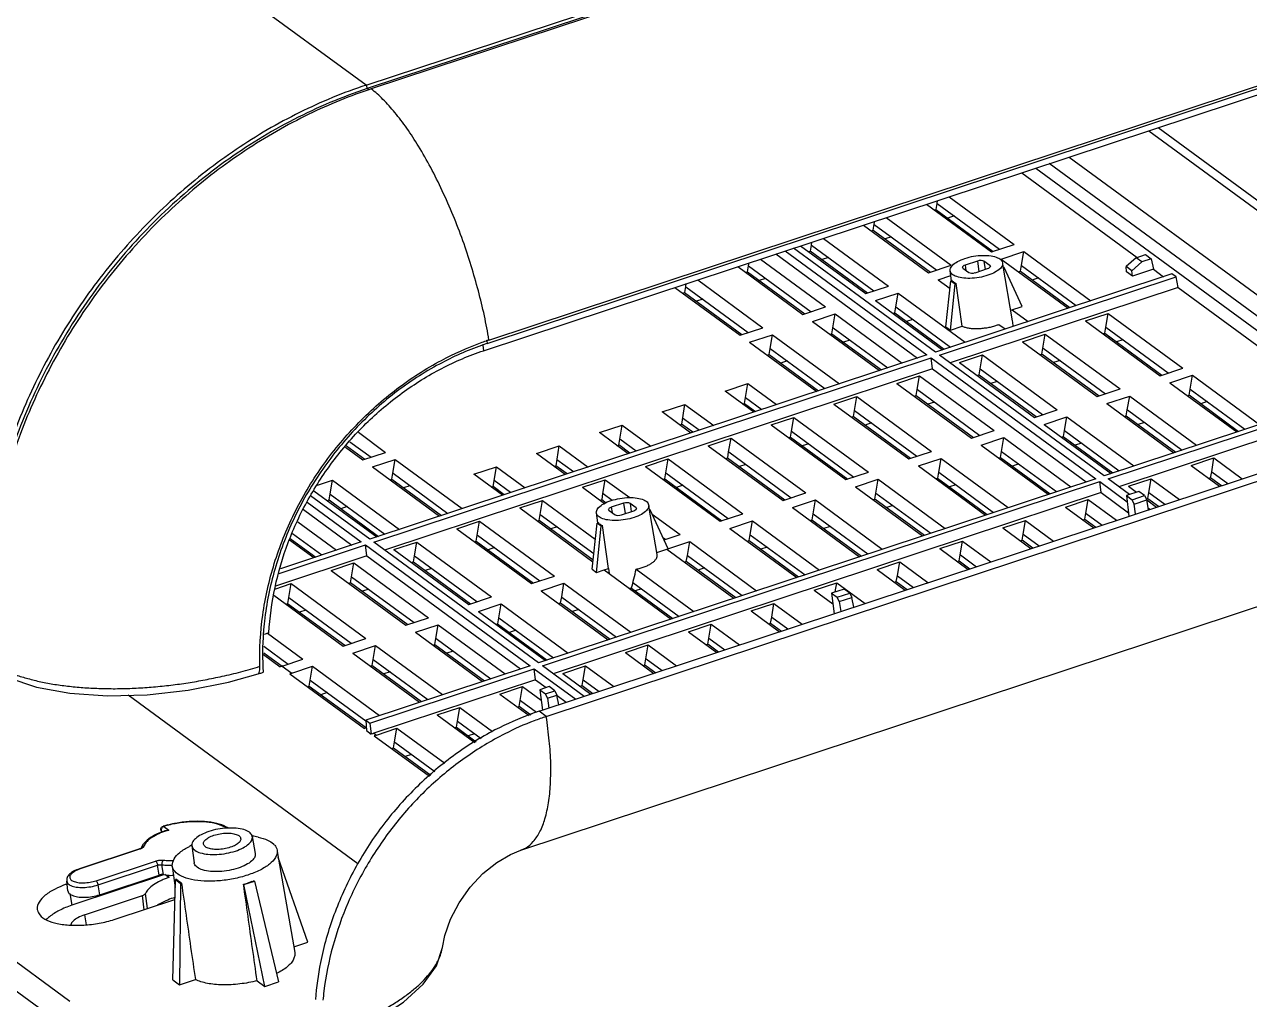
# Model space of a CAD drawing. Header units: millimetres. Extents: x 4911 to 5491, y 411 to 814.
# Drawn here: x 5068.5 to 5141.4, y 443 to 501 of the extents above; entities that cross this region are included whole.
import ezdxf

# ---------------------------------------------------------------- set-up
doc = ezdxf.new("R2010")
doc.units = ezdxf.units.MM

# ---------------------------------------------------------------- blocks, each defined once
blk = doc.blocks.new('*u43')
at = {"color": 7, "linetype": 'Continuous'}
for p, q in [((4.91, 102.27), (-70.24, 157.38)), ((4.91, 102.27), (90.34, 130.52)), ((91.06, 130.43), (5, 101.97)), ((90.77, 130.2), (5.35, 101.95)), ((15.2, 80.32), (100.66, 108.58)), ((15.35, 80.61), (100.77, 108.86)), ((14.9, 79.7), (95.6, 106.39)), ((4.91, 102.27), (5, 101.97)), ((5.14, 101.86), (5, 101.97)), ((71.42, 98.39), (95.33, 80.86)), ((72.21, 98.66), (94.35, 82.42)), ((64.65, 96.16), (94.78, 74.06)), ((60.63, 94.83), (70.43, 87.63)), ((61.82, 95.22), (92.07, 73.03)), ((93.22, 73.41), (62.97, 95.6)), ((54.45, 92.78), (59.98, 88.73)), ((52.52, 92.15), (58.05, 88.09)), ((53.19, 91.65), (53.35, 91.7)), ((53.34, 91.71), (58.21, 88.14)), ((53.35, 91.7), (53.44, 92.21)), ((53.44, 92.21), (53.48, 92.46)), ((53.44, 92.21), (58.75, 88.32)), ((48.1, 90.45), (48.14, 90.7)), ((49.11, 91.02), (54.64, 86.96)), ((54.89, 91.15), (54.35, 90.97)), ((47.18, 90.38), (52.71, 86.32)), ((47.85, 89.89), (48.01, 89.94)), ((48, 89.94), (52.87, 86.38)), ((48.01, 89.94), (48.1, 90.45)), ((48.1, 90.44), (53.4, 86.55)), ((41.84, 88.61), (47.37, 84.56)), ((42.67, 88.17), (42.75, 88.68)), ((42.75, 88.68), (42.8, 88.93)), ((42.76, 88.67), (48.06, 84.79)), ((43.77, 89.25), (49.3, 85.2)), ((49.55, 89.38), (49.01, 89.2)), ((58.05, 88.09), (59.98, 88.73)), ((38.43, 87.48), (43.96, 83.43)), ((39.73, 87.92), (51.77, 79.08)), ((40.53, 88.18), (52.57, 79.35)), ((53.29, 79.58), (41.24, 88.42)), ((42.51, 88.12), (42.67, 88.17)), ((42.66, 88.18), (47.52, 84.61)), ((44.2, 87.62), (43.67, 87.44)), ((58.87, 87.49), (60.8, 88.13)), ((58.87, 87.49), (64.56, 83.31)), ((60.6, 86.96), (60.8, 88.13)), ((60.8, 88.13), (66.5, 83.95)), ((70.34, 87.6), (69.49, 86.86)), ((70.34, 87.6), (71.15, 87.87)), ((70.82, 87.25), (70.34, 87.6)), ((71.63, 87.52), (70.82, 87.25)), ((71.15, 87.87), (71.63, 87.52)), ((71.63, 87.52), (71.82, 86.62)), ((36.5, 86.85), (42.03, 82.79)), ((37.32, 86.41), (42.18, 82.84)), ((37.33, 86.4), (37.41, 86.91)), ((37.41, 86.91), (37.45, 87.16)), ((37.42, 86.91), (42.72, 83.02)), ((52.71, 86.32), (54.64, 86.96)), ((54.66, 85.64), (54.55, 86.49)), ((55.63, 86.72), (55.59, 86.78)), ((55.63, 86.72), (56.14, 86.34)), ((56.86, 87.32), (55.81, 86.97)), ((55.81, 86.97), (55.89, 86.52)), ((56.68, 86.33), (57.73, 86.68)), ((56.86, 87.32), (56.99, 86.44)), ((57.41, 87.31), (57.51, 86.61)), ((57.92, 86.93), (57.41, 87.31)), ((57.92, 86.93), (57.93, 86.82)), ((57.92, 86.93), (57.96, 86.87)), ((59.85, 82.24), (59.02, 87.05)), ((59.13, 86.76), (59.06, 86.81)), ((59.07, 86.74), (59.13, 86.76)), ((60.65, 83.46), (59.13, 86.76)), ((60.36, 86.4), (60.52, 86.45)), ((60.51, 86.45), (64.72, 83.36)), ((60.52, 86.45), (60.6, 86.96)), ((60.61, 86.95), (65.26, 83.54)), ((69.52, 86.41), (69.49, 86.86)), ((69.98, 86.49), (69.49, 86.86)), ((70.04, 86.03), (69.52, 86.41)), ((69.98, 86.49), (70.82, 87.25)), ((70.04, 86.03), (69.98, 86.49)), ((71.82, 86.62), (70.04, 86.03)), ((71.82, 86.62), (72.67, 85.99)), ((32.07, 85.15), (32.11, 85.4)), ((33.09, 85.72), (38.62, 81.66)), ((37.17, 86.35), (37.33, 86.4)), ((38.86, 85.85), (38.32, 85.67)), ((73.39, 86.23), (53.29, 79.58)), ((53.53, 85.72), (54.6, 86.08)), ((53.53, 85.72), (54.54, 84.98)), ((53.63, 79.33), (73.74, 85.98)), ((54.19, 81.73), (54.61, 85.63)), ((54.57, 81.45), (54.96, 85.38)), ((54.71, 85.67), (54.61, 85.63)), ((54.61, 85.63), (54.96, 85.38)), ((54.96, 85.38), (55.06, 85.41)), ((55.57, 81.78), (55.06, 85.41)), ((62.05, 85.89), (61.52, 85.71)), ((73.74, 85.98), (73.39, 86.23)), ((73.93, 85.07), (73.74, 85.98)), ((31.16, 85.08), (36.69, 81.02)), ((31.83, 84.59), (31.99, 84.64)), ((31.98, 84.64), (36.84, 81.08)), ((31.99, 84.64), (32.07, 85.15)), ((32.08, 85.14), (37.38, 81.25)), ((47.37, 84.56), (49.3, 85.2)), ((48.19, 83.96), (50.12, 84.6)), ((49.92, 83.42), (50.12, 84.6)), ((50.12, 84.6), (55.81, 80.42)), ((73.93, 85.07), (54.55, 78.66)), ((73.93, 85.07), (82.6, 78.71)), ((33.52, 84.08), (32.98, 83.91)), ((42.03, 82.79), (43.96, 83.43)), ((48.19, 83.96), (53.88, 79.78)), ((49.84, 82.91), (49.92, 83.42)), ((49.93, 83.42), (54.58, 80.01)), ((59.69, 83.14), (60.65, 83.46)), ((42.85, 82.19), (44.78, 82.83)), ((44.58, 81.66), (44.78, 82.83)), ((44.78, 82.83), (50.47, 78.65)), ((49.68, 82.86), (49.84, 82.91)), ((49.83, 82.92), (54.04, 79.83)), ((51.37, 82.36), (50.83, 82.18)), ((59.8, 83.18), (61.16, 82.19)), ((66.04, 82.23), (67.97, 82.87)), ((67.77, 81.7), (67.97, 82.87)), ((67.97, 82.87), (74.32, 78.22)), ((36.69, 81.02), (38.62, 81.66)), ((42.85, 82.19), (48.54, 78.01)), ((44.49, 81.15), (44.58, 81.66)), ((44.59, 81.65), (49.24, 78.24)), ((54.19, 81.73), (54.57, 81.45)), ((54.57, 81.45), (55.57, 81.78)), ((58.69, 81.94), (59.22, 81.55)), ((66.04, 82.23), (72.39, 77.58)), ((67.69, 81.19), (67.77, 81.7)), ((67.78, 81.69), (73.08, 77.81)), ((15.17, 80.54), (15.2, 80.32)), ((37.5, 80.42), (39.44, 81.06)), ((37.5, 80.42), (43.2, 76.25)), ((39.24, 79.89), (39.44, 81.06)), ((39.44, 81.06), (45.13, 76.89)), ((44.34, 81.1), (44.49, 81.15)), ((44.49, 81.15), (48.7, 78.07)), ((46.03, 80.59), (45.49, 80.42)), ((60.7, 80.47), (62.63, 81.11)), ((60.7, 80.47), (67.04, 75.81)), ((62.43, 79.93), (62.63, 81.11)), ((62.63, 81.11), (68.98, 76.45)), ((67.53, 81.14), (67.69, 81.19)), ((67.68, 81.2), (72.54, 77.63)), ((69.22, 80.64), (68.68, 80.46)), ((52.57, 79.35), (5.22, 63.69)), ((14.83, 80.16), (14.9, 79.7)), ((39, 79.33), (39.15, 79.38)), ((39.15, 79.38), (39.24, 79.89)), ((39.15, 79.39), (43.36, 76.3)), ((39.25, 79.89), (43.89, 76.48)), ((67.62, 69.07), (53.63, 79.33)), ((55.35, 78.7), (57.29, 79.34)), ((57.09, 78.17), (57.29, 79.34)), ((57.29, 79.34), (63.64, 74.68)), ((62.19, 79.37), (62.34, 79.42)), ((62.34, 79.42), (62.43, 79.93)), ((62.34, 79.43), (67.2, 75.86)), ((62.44, 79.93), (67.74, 76.04)), ((5.56, 63.43), (52.92, 79.09)), ((53.03, 78.16), (6.47, 62.76)), ((40.69, 78.83), (40.15, 78.65)), ((53.03, 78.16), (52.92, 79.09)), ((52.92, 79.09), (66.91, 68.83)), ((53.03, 78.16), (66.11, 68.57)), ((55.35, 78.7), (61.7, 74.04)), ((57, 77.66), (57.09, 78.17)), ((57.1, 78.16), (62.4, 74.27)), ((63.88, 78.87), (63.34, 78.69)), ((72.39, 77.58), (74.32, 78.22)), ((-95.68, 77.27), (-20.09, 21.84)), ((50.01, 76.93), (51.95, 77.57)), ((51.75, 76.4), (51.95, 77.57)), ((51.95, 77.57), (58.29, 72.92)), ((56.85, 77.61), (57, 77.66)), ((57, 77.66), (61.86, 74.1)), ((58.54, 77.1), (58, 76.93)), ((73.2, 76.98), (75.14, 77.62)), ((74.94, 76.44), (75.14, 77.62)), ((75.14, 77.62), (80.83, 73.44)), ((19.62, 49.07), (101.25, 76.06)), ((20.22, 48.62), (105.65, 76.87)), ((35.42, 76.27), (37.35, 76.91)), ((37.86, 74.48), (35.42, 76.27)), ((37.07, 75.23), (37.35, 76.91)), ((37.35, 76.91), (39.79, 75.12)), ((50.01, 76.93), (56.36, 72.28)), ((51.66, 75.89), (51.75, 76.4)), ((51.76, 76.4), (57.06, 72.51)), ((67.04, 75.81), (68.98, 76.45)), ((73.2, 76.98), (78.9, 72.8)), ((74.85, 75.93), (74.94, 76.44)), ((74.95, 76.44), (79.59, 73.03)), ((30.08, 74.5), (32.01, 75.14)), ((31.73, 73.46), (32.01, 75.14)), ((32.01, 75.14), (34.45, 73.35)), ((36.91, 75.17), (37.07, 75.23)), ((37.07, 75.23), (38.01, 74.53)), ((37.16, 75.73), (38.55, 74.71)), ((44.67, 75.17), (46.6, 75.81)), ((44.67, 75.17), (51.02, 70.51)), ((46.41, 74.63), (46.6, 75.81)), ((46.6, 75.81), (52.95, 71.15)), ((51.51, 75.84), (51.66, 75.89)), ((51.65, 75.9), (56.52, 72.33)), ((53.2, 75.34), (52.66, 75.16)), ((87.73, 75.72), (67.62, 69.07)), ((67.86, 75.21), (69.8, 75.85)), ((67.86, 75.21), (73.56, 71.03)), ((67.97, 68.82), (88.07, 75.46)), ((69.6, 74.68), (69.8, 75.85)), ((69.8, 75.85), (75.49, 71.67)), ((74.7, 75.88), (74.85, 75.93)), ((74.85, 75.94), (79.06, 72.85)), ((76.39, 75.38), (75.85, 75.2)), ((32.52, 72.71), (30.08, 74.5)), ((33.21, 72.94), (31.81, 73.97)), ((39.33, 73.4), (41.26, 74.04)), ((41.07, 72.87), (41.26, 74.04)), ((41.26, 74.04), (47.61, 69.38)), ((46.17, 74.07), (46.32, 74.12)), ((46.31, 74.13), (51.18, 70.56)), ((46.32, 74.12), (46.41, 74.63)), ((46.41, 74.63), (51.72, 70.74)), ((61.7, 74.04), (63.64, 74.68)), ((62.52, 73.44), (64.45, 74.08)), ((64.26, 72.91), (64.45, 74.08)), ((64.45, 74.08), (70.15, 69.91)), ((88.26, 74.56), (68.88, 68.15)), ((69.36, 74.12), (69.51, 74.17)), ((69.5, 74.17), (73.71, 71.09)), ((69.51, 74.17), (69.6, 74.68)), ((69.61, 74.67), (74.25, 71.26)), ((24.74, 72.74), (26.67, 73.37)), ((26.39, 71.69), (26.67, 73.37)), ((26.67, 73.37), (29.11, 71.59)), ((31.57, 73.41), (31.73, 73.46)), ((32.67, 72.77), (31.72, 73.46)), ((39.33, 73.4), (45.68, 68.75)), ((47.86, 73.57), (47.32, 73.39)), ((56.36, 72.28), (58.29, 72.92)), ((62.52, 73.44), (68.22, 69.27)), ((64.17, 72.4), (64.26, 72.91)), ((64.26, 72.91), (68.91, 69.5)), ((71.05, 73.61), (70.51, 73.44)), ((3.54, 71.97), (5.33, 70.66)), ((4.25, 72.77), (6.57, 71.06)), ((27.18, 70.95), (24.74, 72.74)), ((27.87, 71.18), (26.47, 72.2)), ((33.99, 71.63), (35.92, 72.27)), ((35.72, 71.1), (35.92, 72.27)), ((35.92, 72.27), (42.27, 67.62)), ((40.82, 72.31), (40.98, 72.36)), ((40.97, 72.36), (45.84, 68.8)), ((40.98, 72.36), (41.07, 72.87)), ((41.07, 72.86), (46.37, 68.97)), ((57.18, 71.68), (59.11, 72.32)), ((58.92, 71.14), (59.11, 72.32)), ((59.11, 72.32), (64.81, 68.14)), ((64.02, 72.35), (64.17, 72.4)), ((64.16, 72.41), (68.37, 69.32)), ((65.71, 71.85), (65.17, 71.67)), ((3.15, 71.52), (4.64, 70.43)), ((3.24, 71.62), (4.8, 70.48)), ((4.64, 70.43), (6.57, 71.06)), ((19.4, 70.97), (21.33, 71.61)), ((21.84, 69.18), (19.4, 70.97)), ((21.05, 69.93), (21.33, 71.61)), ((21.33, 71.61), (23.77, 69.82)), ((26.23, 71.64), (26.39, 71.69)), ((27.33, 71), (26.38, 71.7)), ((33.99, 71.63), (40.34, 66.98)), ((35.64, 70.59), (35.72, 71.1)), ((35.73, 71.1), (41.03, 67.21)), ((42.52, 71.8), (41.98, 71.63)), ((51.02, 70.51), (52.95, 71.15)), ((57.18, 71.68), (62.88, 67.5)), ((58.83, 70.63), (58.92, 71.14)), ((58.92, 71.14), (63.57, 67.73)), ((5.46, 69.83), (7.39, 70.46)), ((5.46, 69.83), (11.15, 65.65)), ((7.19, 69.29), (7.39, 70.46)), ((7.39, 70.46), (13.08, 66.29)), ((14.06, 69.2), (15.99, 69.84)), ((15.71, 68.16), (15.99, 69.84)), ((15.99, 69.84), (18.43, 68.05)), ((20.89, 69.87), (21.05, 69.93)), ((21.99, 69.23), (21.04, 69.93)), ((22.53, 69.41), (21.13, 70.44)), ((28.65, 69.87), (30.58, 70.51)), ((28.65, 69.87), (35, 65.21)), ((30.38, 69.33), (30.58, 70.51)), ((30.58, 70.51), (36.93, 65.85)), ((35.48, 70.54), (35.64, 70.59)), ((35.63, 70.6), (40.49, 67.03)), ((37.17, 70.04), (36.64, 69.86)), ((51.84, 69.91), (53.77, 70.55)), ((51.84, 69.91), (57.54, 65.73)), ((53.57, 69.38), (53.77, 70.55)), ((53.77, 70.55), (59.47, 66.37)), ((58.67, 70.58), (58.83, 70.63)), ((58.82, 70.64), (63.03, 67.55)), ((60.37, 70.08), (59.83, 69.9)), ((75.03, 69.95), (76.96, 70.59)), ((75.03, 69.95), (77.44, 68.19)), ((76.77, 69.42), (76.96, 70.59)), ((76.96, 70.59), (79.37, 68.83)), ((6.95, 68.73), (7.11, 68.78)), ((7.1, 68.79), (11.31, 65.7)), ((7.11, 68.78), (7.19, 69.29)), ((7.2, 69.29), (11.85, 65.88)), ((16.49, 67.42), (14.06, 69.2)), ((66.91, 68.83), (19.55, 53.17)), ((23.31, 68.1), (25.24, 68.74)), ((25.04, 67.57), (25.24, 68.74)), ((25.24, 68.74), (27.31, 67.22)), ((30.14, 68.77), (30.3, 68.83)), ((30.29, 68.83), (35.15, 65.26)), ((30.3, 68.83), (30.38, 69.33)), ((30.39, 69.33), (35.69, 65.44)), ((45.68, 68.75), (47.61, 69.38)), ((46.5, 68.14), (48.43, 68.78)), ((48.23, 67.61), (48.43, 68.78)), ((48.43, 68.78), (54.13, 64.61)), ((53.33, 68.82), (53.49, 68.87)), ((53.48, 68.87), (57.69, 65.79)), ((53.49, 68.87), (53.57, 69.38)), ((53.58, 69.37), (58.23, 65.96)), ((69.79, 67.48), (67.97, 68.82)), ((69.69, 68.19), (71.62, 68.83)), ((71.42, 67.65), (71.62, 68.83)), ((71.62, 68.83), (74.03, 67.06)), ((76.52, 68.86), (76.68, 68.91)), ((76.67, 68.92), (77.59, 68.24)), ((76.68, 68.91), (76.77, 69.42)), ((76.77, 69.42), (78.13, 68.42)), ((0.47, 67.8), (5.81, 63.88)), ((0.79, 68.28), (2.05, 68.7)), ((1.85, 67.53), (2.05, 68.7)), ((2.05, 68.7), (7.74, 64.52)), ((8.64, 68.23), (8.1, 68.05)), ((15.55, 68.11), (15.71, 68.16)), ((16.65, 67.47), (15.7, 68.17)), ((17.19, 67.65), (15.79, 68.67)), ((19.9, 52.92), (67.26, 68.58)), ((23.31, 68.1), (25.18, 66.73)), ((31.83, 68.27), (31.3, 68.09)), ((46.5, 68.14), (52.19, 63.97)), ((55.02, 68.31), (54.49, 68.14)), ((67.37, 67.65), (67.26, 68.58)), ((67.26, 68.58), (69.58, 66.87)), ((70.59, 67.74), (69.52, 67.39)), ((69.69, 68.19), (70.39, 67.67)), ((71.07, 67.39), (70.59, 67.74)), ((-0.11, 66.83), (4.5, 63.45)), ((5.22, 63.69), (0.19, 67.37)), ((1.61, 66.96), (1.77, 67.02)), ((1.76, 67.02), (5.97, 63.93)), ((1.77, 67.02), (1.85, 67.53)), ((1.86, 67.52), (6.51, 64.11)), ((17.97, 66.34), (19.9, 66.97)), ((19.7, 65.8), (19.9, 66.97)), ((19.9, 66.97), (24.39, 63.68)), ((67.37, 67.65), (20.81, 52.25)), ((24.8, 67.01), (24.96, 67.06)), ((24.95, 67.06), (25.32, 66.79)), ((24.96, 67.06), (25.04, 67.57)), ((25.05, 67.56), (25.83, 66.99)), ((26.79, 66.74), (25.75, 66.4)), ((26.79, 66.74), (26.92, 65.86)), ((27.34, 66.73), (27.44, 66.03)), ((27.85, 66.36), (27.34, 66.73)), ((40.34, 66.98), (42.27, 67.62)), ((41.16, 66.38), (43.09, 67.02)), ((42.89, 65.84), (43.09, 67.02)), ((43.09, 67.02), (48.78, 62.84)), ((47.99, 67.05), (48.15, 67.1)), ((48.14, 67.11), (52.35, 64.02)), ((48.15, 67.1), (48.23, 67.61)), ((48.24, 67.61), (52.89, 64.2)), ((64.35, 66.42), (66.28, 67.06)), ((66.08, 65.89), (66.28, 67.06)), ((66.28, 67.06), (68.69, 65.3)), ((67.37, 67.65), (69.7, 65.94)), ((69.52, 67.39), (69.74, 65.65)), ((69.52, 67.39), (70, 67.03)), ((70, 67.03), (71.07, 67.39)), ((70.17, 66.66), (70, 67.03)), ((70.17, 66.66), (71.25, 67.02)), ((70.3, 65.83), (70.17, 66.66)), ((71.07, 67.39), (71.25, 67.02)), ((71.22, 67.11), (71.34, 67.14)), ((71.41, 66.2), (71.25, 67.02)), ((71.26, 67.04), (72.09, 66.42)), ((71.33, 67.15), (72.25, 66.48)), ((71.34, 67.14), (71.42, 67.65)), ((71.43, 67.65), (72.79, 66.65)), ((-0.41, 66.2), (3.7, 63.19)), ((3.3, 66.46), (2.76, 66.28)), ((17.97, 66.34), (24.19, 61.77)), ((19.62, 65.29), (19.7, 65.8)), ((19.71, 65.8), (24.26, 62.46)), ((24.59, 65.07), (24.48, 65.92)), ((25.56, 66.14), (25.52, 66.2)), ((25.56, 66.14), (26.07, 65.77)), ((25.75, 66.4), (25.83, 65.95)), ((26.62, 65.76), (27.66, 66.11)), ((27.85, 66.36), (27.87, 66.24)), ((27.85, 66.36), (27.89, 66.3)), ((29.65, 62.38), (28.95, 66.48)), ((29.06, 66.18), (28.99, 66.23)), ((29, 66.16), (29.06, 66.18)), ((30.58, 62.88), (29.06, 66.18)), ((29.23, 65.81), (31.59, 64.08)), ((35, 65.21), (36.93, 65.85)), ((41.16, 66.38), (46.85, 62.2)), ((42.81, 65.34), (42.89, 65.84)), ((42.9, 65.84), (47.55, 62.43)), ((49.68, 66.55), (49.15, 66.37)), ((64.35, 66.42), (66.75, 64.66)), ((66, 65.38), (66.08, 65.89)), ((66.09, 65.88), (67.45, 64.89)), ((71.5, 66.23), (71.39, 66.31)), ((-0.89, 65.17), (2.4, 62.76)), ((12.63, 64.57), (14.56, 65.21)), ((12.63, 64.57), (18.97, 59.91)), ((14.36, 64.04), (14.56, 65.21)), ((14.56, 65.21), (20.91, 60.55)), ((19.46, 65.24), (19.62, 65.29)), ((19.61, 65.3), (24.21, 61.93)), ((21.15, 64.74), (20.61, 64.56)), ((24.12, 61.15), (24.54, 65.06)), ((24.5, 60.87), (24.89, 64.8)), ((24.65, 65.09), (24.54, 65.06)), ((24.89, 64.8), (24.54, 65.06)), ((24.89, 64.8), (24.99, 64.84)), ((25.5, 61.2), (24.99, 64.84)), ((35.82, 64.61), (37.75, 65.25)), ((35.82, 64.61), (41.51, 60.44)), ((37.55, 64.08), (37.75, 65.25)), ((37.75, 65.25), (43.44, 61.07)), ((42.65, 65.28), (42.81, 65.34)), ((42.8, 65.34), (47.01, 62.25)), ((44.34, 64.78), (43.8, 64.6)), ((59.01, 64.65), (60.94, 65.29)), ((59.01, 64.65), (61.41, 62.89)), ((60.74, 64.12), (60.94, 65.29)), ((60.94, 65.29), (63.34, 63.53)), ((65.84, 65.33), (66, 65.38)), ((65.99, 65.38), (66.91, 64.71)), ((-1.6, 63.63), (0.47, 62.12)), ((-1.54, 63.76), (0.63, 62.17)), ((-1.34, 64.18), (1.16, 62.35)), ((14.12, 63.47), (14.27, 63.53)), ((14.27, 63.53), (14.36, 64.04)), ((14.27, 63.53), (19.13, 59.96)), ((14.37, 64.03), (19.67, 60.14)), ((30.14, 63.83), (30.35, 63.68)), ((30.23, 63.64), (31.59, 64.08)), ((37.31, 63.52), (37.47, 63.57)), ((37.46, 63.57), (41.67, 60.49)), ((37.47, 63.57), (37.55, 64.08)), ((37.56, 64.07), (42.21, 60.67)), ((53.67, 62.89), (55.6, 63.53)), ((55.4, 62.35), (55.6, 63.53)), ((55.6, 63.53), (58, 61.76)), ((60.5, 63.56), (60.66, 63.61)), ((60.65, 63.62), (61.57, 62.94)), ((60.66, 63.61), (60.74, 64.12)), ((60.75, 64.12), (62.11, 63.12)), ((-2.48, 60.77), (4.85, 63.2)), ((4.5, 63.45), (-2.36, 61.18)), ((4.96, 62.26), (4.85, 63.2)), ((4.85, 63.2), (18.84, 52.94)), ((19.55, 53.17), (5.56, 63.43)), ((7.28, 62.8), (9.22, 63.44)), ((7.28, 62.8), (13.63, 58.15)), ((9.02, 62.27), (9.22, 63.44)), ((9.22, 63.44), (15.56, 58.79)), ((15.81, 62.97), (15.27, 62.79)), ((29.62, 62.57), (30.47, 62.85)), ((30.47, 62.85), (36.17, 58.67)), ((30.48, 62.85), (32.41, 63.48)), ((32.21, 62.31), (32.41, 63.48)), ((32.41, 63.48), (38.1, 59.31)), ((39, 63.02), (38.46, 62.84)), ((53.67, 62.89), (56.07, 61.12)), ((4.96, 62.26), (-2.8, 59.69)), ((1.94, 61.04), (3.87, 61.68)), ((3.68, 60.5), (3.87, 61.68)), ((3.87, 61.68), (10.22, 57.02)), ((4.96, 62.26), (18.04, 52.67)), ((8.78, 61.71), (8.93, 61.76)), ((8.93, 61.76), (9.02, 62.27)), ((8.93, 61.77), (13.79, 58.2)), ((9.03, 62.26), (14.33, 58.38)), ((31.97, 61.75), (32.12, 61.8)), ((32.12, 61.8), (32.21, 62.31)), ((32.12, 61.81), (36.33, 58.72)), ((32.22, 62.31), (36.86, 58.9)), ((48.33, 61.12), (50.26, 61.76)), ((50.06, 60.59), (50.26, 61.76)), ((50.26, 61.76), (52.66, 60)), ((55.16, 61.79), (55.32, 61.85)), ((55.31, 61.85), (56.23, 61.18)), ((55.32, 61.85), (55.4, 62.35)), ((55.41, 62.35), (56.77, 61.35)), ((1.94, 61.04), (8.29, 56.38)), ((3.59, 59.99), (3.68, 60.5)), ((3.68, 60.5), (8.99, 56.61)), ((10.47, 61.21), (9.93, 61.03)), ((18.06, 37.27), (88.7, 60.63)), ((18.97, 59.91), (20.91, 60.55)), ((24.12, 61.15), (24.5, 60.87)), ((24.5, 60.87), (25.13, 61.08)), ((25.13, 61.08), (25.5, 61.2)), ((25.13, 61.08), (30.83, 56.9)), ((25.5, 61.2), (25.57, 60.76)), ((27.86, 61.14), (32.76, 57.54)), ((33.66, 61.25), (33.12, 61.07)), ((48.33, 61.12), (50.73, 59.36)), ((49.97, 60.08), (50.06, 60.59)), ((50.07, 60.58), (51.42, 59.59)), ((-2.85, 59.45), (-1.47, 59.91)), ((-1.66, 58.74), (-1.47, 59.91)), ((-1.47, 59.91), (4.88, 55.25)), ((3.44, 59.94), (3.59, 59.99)), ((3.58, 60), (8.45, 56.43)), ((5.13, 59.44), (4.59, 59.26)), ((19.79, 59.31), (21.72, 59.95)), ((21.53, 58.78), (21.72, 59.95)), ((21.72, 59.95), (27.42, 55.78)), ((27.46, 59.54), (30.99, 56.95)), ((27.59, 60.01), (31.52, 57.13)), ((28.32, 59.48), (27.78, 59.3)), ((42.98, 59.36), (44.92, 59.99)), ((42.98, 59.36), (44.57, 58.19)), ((45.53, 59.45), (44.46, 59.1)), ((44.78, 59.21), (44.92, 59.99)), ((44.92, 59.99), (47.32, 58.23)), ((46.01, 59.1), (45.53, 59.45)), ((49.82, 60.03), (49.97, 60.08)), ((49.97, 60.08), (50.89, 59.41)), ((-2.92, 58.92), (2.95, 54.61)), ((-1.75, 58.23), (-1.66, 58.74)), ((-1.66, 58.73), (3.64, 54.84)), ((13.63, 58.15), (15.56, 58.79)), ((19.79, 59.31), (25.49, 55.14)), ((21.44, 58.27), (21.53, 58.78)), ((21.53, 58.77), (26.18, 55.37)), ((44.46, 59.1), (44.68, 57.36)), ((44.46, 59.1), (44.94, 58.75)), ((44.94, 58.75), (46.01, 59.1)), ((45.11, 58.38), (44.94, 58.75)), ((45.11, 58.38), (46.19, 58.73)), ((45.11, 58.38), (45.24, 57.54)), ((46.01, 59.1), (46.19, 58.73)), ((46.35, 57.91), (46.19, 58.73)), ((-1.91, 58.18), (-1.75, 58.23)), ((-1.76, 58.23), (3.11, 54.67)), ((-0.21, 57.67), (-0.75, 57.5)), ((14.45, 57.55), (16.38, 58.19)), ((14.45, 57.55), (20.15, 53.37)), ((16.19, 57.01), (16.38, 58.19)), ((16.38, 58.19), (22.08, 54.01)), ((21.29, 58.22), (21.44, 58.27)), ((21.43, 58.28), (25.64, 55.19)), ((22.98, 57.72), (22.44, 57.54)), ((37.64, 57.59), (39.57, 58.23)), ((37.64, 57.59), (40.05, 55.83)), ((39.38, 57.06), (39.57, 58.23)), ((39.57, 58.23), (41.98, 56.46)), ((44.48, 58.26), (44.56, 58.29)), ((8.29, 56.38), (10.22, 57.02)), ((9.11, 55.78), (11.04, 56.42)), ((10.84, 55.25), (11.04, 56.42)), ((11.04, 56.42), (16.74, 52.24)), ((15.94, 56.45), (16.1, 56.5)), ((16.09, 56.51), (20.3, 53.42)), ((16.1, 56.5), (16.19, 57.01)), ((16.19, 57.01), (20.84, 53.6)), ((32.3, 55.82), (34.23, 56.46)), ((34.04, 55.29), (34.23, 56.46)), ((34.23, 56.46), (36.64, 54.7)), ((39.14, 56.49), (39.29, 56.55)), ((39.28, 56.55), (40.2, 55.88)), ((39.29, 56.55), (39.38, 57.06)), ((39.38, 57.05), (40.74, 56.06)), ((-3.35, 55.73), (-3.75, 55.59)), ((-3.47, 55.69), (-0.46, 53.49)), ((2.95, 54.61), (4.88, 55.25)), ((9.11, 55.78), (14.81, 51.6)), ((10.76, 54.74), (10.84, 55.25)), ((10.85, 55.24), (15.5, 51.83)), ((17.64, 55.95), (17.1, 55.77)), ((32.3, 55.82), (34.71, 54.06)), ((33.95, 54.78), (34.04, 55.29)), ((34.04, 55.28), (35.4, 54.29)), ((-3.78, 54.6), (-1.7, 53.08)), ((3.77, 54.01), (5.7, 54.65)), ((5.5, 53.48), (5.7, 54.65)), ((5.7, 54.65), (11.4, 50.48)), ((10.6, 54.69), (10.76, 54.74)), ((10.75, 54.74), (14.96, 51.66)), ((12.3, 54.18), (11.76, 54.01)), ((26.96, 54.06), (28.89, 54.7)), ((28.69, 53.52), (28.89, 54.7)), ((28.89, 54.7), (31.3, 52.93)), ((33.79, 54.73), (33.95, 54.78)), ((33.94, 54.79), (34.86, 54.11)), ((-3.8, 53.88), (-2.39, 52.85)), ((-3.79, 54.04), (-2.22, 52.89)), ((-2.21, 52.91), (-0.46, 53.49)), ((3.77, 54.01), (9.46, 49.84)), ((5.42, 52.97), (5.5, 53.48)), ((5.51, 53.47), (10.16, 50.07)), ((26.96, 54.06), (29.37, 52.29)), ((28.61, 53.01), (28.69, 53.52)), ((28.7, 53.52), (30.06, 52.52)), ((-3.83, 52.38), (-3.86, 52.37)), ((-2.21, 52.91), (-1.39, 52.31)), ((-1.57, 52.25), (4.78, 47.59)), ((-1.39, 52.31), (0.36, 52.89)), ((0.16, 51.71), (0.36, 52.89)), ((0.36, 52.89), (6.05, 48.71)), ((18.84, 52.94), (4.88, 48.32)), ((5.22, 48.06), (19.19, 52.68)), ((5.26, 52.92), (5.42, 52.97)), ((5.41, 52.98), (9.62, 49.89)), ((6.95, 52.42), (6.42, 52.24)), ((19.3, 51.75), (19.19, 52.68)), ((19.19, 52.68), (22.72, 50.09)), ((23.43, 50.33), (19.9, 52.92)), ((21.62, 52.29), (23.55, 52.93)), ((21.62, 52.29), (24.02, 50.53)), ((23.35, 51.76), (23.55, 52.93)), ((23.55, 52.93), (25.96, 51.17)), ((28.45, 52.96), (28.61, 53.01)), ((28.6, 53.02), (29.52, 52.34)), ((-0.08, 51.15), (0.08, 51.2)), ((0.07, 51.21), (4.93, 47.65)), ((0.08, 51.2), (0.16, 51.71)), ((0.17, 51.71), (4.88, 48.25)), ((19.3, 51.75), (5.57, 47.21)), ((16.28, 50.52), (18.21, 51.16)), ((18.01, 49.99), (18.21, 51.16)), ((18.21, 51.16), (19.78, 50.01)), ((19.3, 51.75), (20.21, 51.08)), ((20.47, 51.16), (19.67, 50.9)), ((20.95, 50.81), (20.47, 51.16)), ((23.11, 51.2), (23.27, 51.25)), ((23.26, 51.25), (24.18, 50.58)), ((23.27, 51.25), (23.35, 51.76)), ((23.36, 51.75), (24.72, 50.76)), ((4.22, 36.1), (-15.32, 50.43)), ((1.61, 50.65), (1.07, 50.47)), ((16.28, 50.52), (18.76, 48.71)), ((17.93, 49.48), (18.01, 49.99)), ((18.02, 49.98), (19.4, 48.98)), ((19.67, 50.9), (19.89, 49.16)), ((19.67, 50.9), (20.15, 50.55)), ((20.15, 50.55), (20.95, 50.81)), ((20.32, 50.18), (20.15, 50.55)), ((20.32, 50.18), (21.13, 50.44)), ((20.32, 50.18), (20.45, 49.34)), ((20.95, 50.81), (21.13, 50.44)), ((21.29, 49.62), (21.13, 50.44)), ((21.14, 50.4), (21.92, 49.83)), ((10.94, 48.76), (12.87, 49.4)), ((12.67, 48.22), (12.87, 49.4)), ((12.87, 49.4), (15.66, 47.35)), ((17.77, 49.43), (17.93, 49.48)), ((17.92, 49.49), (18.9, 48.77)), ((20.22, 48.62), (19.62, 49.07)), ((4.88, 48.32), (4.94, 47.42)), ((4.88, 48.32), (5.22, 48.06)), ((5.22, 48.06), (5.34, 47.13)), ((10.94, 48.76), (14.14, 46.41)), ((12.59, 47.71), (12.67, 48.22)), ((12.68, 48.22), (14.69, 46.75)), ((4.94, 47.42), (5.34, 47.13)), ((5.57, 47.21), (5.78, 47.05)), ((5.6, 46.99), (10.3, 43.54)), ((5.78, 47.05), (7.53, 47.63)), ((7.33, 46.46), (7.53, 47.63)), ((7.53, 47.63), (11.59, 44.65)), ((12.43, 47.66), (12.59, 47.71)), ((12.58, 47.72), (14.26, 46.48)), ((14.12, 47.16), (13.58, 46.98)), ((7.09, 45.9), (7.24, 45.95)), ((7.24, 45.95), (7.33, 46.46)), ((7.24, 45.95), (10.4, 43.63)), ((7.34, 46.45), (10.76, 43.94)), ((8.78, 45.39), (8.24, 45.22)), ((-12.54, 38.99), (-12.52, 38.77)), ((-12.54, 38.99), (-12.51, 38.94)), ((-12.51, 38.94), (-12.49, 38.78)), ((-12.51, 38.94), (-12.36, 38.83)), ((-12.32, 39.3), (-12.32, 39.3)), ((-12.28, 39.29), (-12.32, 39.3)), ((-12.28, 39.29), (-11.85, 38.97)), ((-12.02, 38.95), (-11.85, 38.97)), ((-9.9, 37.64), (-9.7, 36.19)), ((-4.76, 38.42), (-4.51, 36.98)), ((-14.4, 37.36), (-19.46, 35.68)), ((-14.34, 37.34), (-19.4, 35.67)), ((-14.36, 37.37), (-14.4, 37.36)), ((-14.34, 37.34), (-14.4, 37.36)), ((-14.21, 37.43), (-14.21, 37.43)), ((-14.19, 37.46), (-14.19, 37.46)), ((-2.64, 37.15), (-1.16, 28.56)), ((-0.03, 29.44), (-2.55, 36.65)), ((-19.4, 35.67), (-19.46, 35.68)), ((-18.04, 34.67), (-12.98, 36.34)), ((-17.87, 34.31), (-12.81, 35.99)), ((-12.69, 35.15), (-12.81, 35.99)), ((-12.32, 35.19), (-12.44, 36.03)), ((-11.56, 35.92), (-11.31, 34.09)), ((-20.44, 33.81), (-20.53, 34.64)), ((-12.31, 35.16), (-20.1, 32.58)), ((-17.73, 33.48), (-12.69, 35.15)), ((-11.86, 34.95), (-12.19, 35.2)), ((-11.52, 26.25), (-11.3, 34.76)), ((-11.22, 34.79), (-11.3, 34.76)), ((-11.3, 34.76), (-10.86, 34.44)), ((-10.86, 34.44), (-10.94, 25.83)), ((-10.86, 34.44), (-10.78, 34.47)), ((-5.51, 34.37), (-5.47, 34.35)), ((-5.47, 34.35), (-4.58, 34.64)), ((-4.58, 34.64), (-4.62, 34.67)), ((-4.58, 34.64), (-2.53, 26.08)), ((-20.28, 33.58), (-20.1, 32.58)), ((-19.01, 31.78), (-14.1, 33.4)), ((-17.73, 33.48), (-17.87, 34.31)), ((-13.94, 32.21), (-14.1, 33.4)), ((-13.66, 32.3), (-13.83, 33.59)), ((-3.7, 25.69), (-5.47, 34.35)), ((-16.34, 31.42), (-11.34, 33.07)), ((-19.01, 31.78), (-18.89, 30.91)), ((-27.32, 29.61), (-20.26, 24.44)), ((-1.24, 29.04), (-0.03, 29.44)), ((11.39, 29), (11.39, 29)), ((-11.52, 26.25), (-10.94, 25.83)), ((-10.94, 25.83), (-9.6, 26.27)), ((-4.35, 26.17), (-3.7, 25.69)), ((-3.7, 25.69), (-2.53, 26.08))]:
    blk.add_line(p, q, dxfattribs=at)
for points in [[(-27.07, 52.79), (-25.54, 51.95), (-23.11, 51.12), (-20.26, 50.6), (-17.08, 50.38), (-13.69, 50.47), (-10.21, 50.86), (-6.78, 51.54), (-4.27, 52.25)], [(-14.19, 37.46), (-14.24, 37.42), (-14.36, 37.37)], [(11.39, 29), (11.6, 30.01), (12.08, 31.4), (12.81, 32.8), (13.74, 34.13), (14.83, 35.29), (16.01, 36.23), (17.19, 36.91), (18.06, 37.27)], [(0.95, 20.84), (3.26, 21.69), (5.85, 22.92), (8.08, 24.34), (9.77, 25.87), (10.88, 27.44), (11.39, 29)]]:
    blk.add_lwpolyline(points, dxfattribs=at)
for centre, radius, start, end in [((18.56, 61.98), 42.09, 108.4233, 108.7282), ((18.53, 62.07), 42, 108.2999, 108.4232), ((57.08, 85.95), 4.32, 288.2411, 291.828), ((23.25, 56.71), 25.17, 108.8721, 110.0643), ((22.91, 57.02), 24.54, 108.3011, 109.5242), ((23.19, 56.89), 24.99, 108.5926, 108.871), ((23.17, 56.96), 24.91, 108.2999, 108.5927), ((26.88, 65.07), 5.56, 273.9267, 276.0525), ((20.47, 53.96), 24.36, 175.7944, 183.7156), ((-10.36, 72.58), 21.23, 286.6759, 287.5993), ((-11.08, 74.87), 23.63, 287.5918, 287.8712), ((27.34, 25.71), 24.6, 108.3021, 109.9461), ((27.99, 25.16), 24.71, 108.3052, 110.8396), ((-9.6, 29.98), 9.72, 106.0599, 106.2831), ((-9.55, 29.79), 9.91, 104.0249, 106.054), ((-7.21, 31.88), 6.4, 115.0274, 116.9726), ((-5.54, 32.6), 5.92, 77.6521, 82.4619), ((-3.79, 36.92), 1.21, 44.217, 46.5008), ((-3.74, 36.97), 1.13, 39.1623, 44.2421), ((-13.22, 37.1), 1.04, 159.8042, 161.4591), ((-18.43, 32.74), 3.09, 108.2973, 109.0928), ((-17.53, 25.66), 9.22, 108.7999, 109.7728), ((-10.1, 29.59), 5.63, 115.1563, 115.9306), ((-9.9, 29.16), 6.11, 111.7764, 115.1191), ((-9.55, 28.28), 7.06, 109.0808, 111.782), ((-8.05, 43.59), 9.56, 285.4041, 288.2675), ((-7.78, 42.77), 8.69, 288.2864, 290.3239), ((-7.59, 42.25), 8.14, 290.3341, 291.3981), ((-19.73, 39.92), 9.05, 267.0375, 267.2496)]:
    blk.add_arc(centre, radius, start, end, dxfattribs=at)
for centre, major_axis, ratio, start_param, end_param in [((55.99, 86.84), (0.407, 0.062), 0.41139, 1.962476, 3.145968), ((57.04, 87.19), (0.407, 0.062), 0.411566, 0.391376, 1.961867), ((57.55, 86.81), (0.407, 0.062), 0.41139, -1.179117, -0.015463), ((56.5, 86.47), (0.407, 0.062), 0.411566, -2.750217, -1.179725), ((58.29, 76.16), (1.16, 6.84), 0.170809, -0.578058, -0.451552), ((26.97, 66.61), (0.407, 0.062), 0.411566, 0.391376, 1.961867), ((25.93, 66.27), (0.407, 0.062), 0.41139, 1.962476, 3.145968), ((26.44, 65.89), (0.407, 0.062), 0.411566, -2.750217, -1.179725), ((27.48, 66.24), (0.407, 0.062), 0.41139, -1.179117, -0.015463), ((27.09, 63.04), (1.1, 6.44), 0.170809, 4.167596, 4.442334), ((-1.01, 44.19), (6.1, 7.68), 0.827746, 0.901195, 0.922058), ((0.11, 43.37), (5.43, 8.16), 0.856398, 0.830211, 0.851074), ((6.16, 38.93), (6.1, 7.68), 0.827746, 7.188103, 7.205243), ((7.13, 38.21), (5.22, 8.3), 0.862941, 7.090702, 7.116932), ((7.27, 38.11), (5.43, 8.16), 0.856398, 0.830211, 0.851074), ((8.99, -130.92), (-26.07, 223.59), 0.009936, 0.732334, 0.733804)]:
    blk.add_ellipse(centre, major_axis=major_axis, ratio=ratio, start_param=start_param, end_param=end_param, dxfattribs=at)
for points, start_tangent, end_tangent in [([(4.91, 102.27), (-0.74, 99.94), (-6.13, 96.8), (-11.14, 92.91), (-15.66, 88.36), (-19.59, 83.26), (-22.83, 77.71), (-25.32, 71.84), (-27, 65.79), (-27.83, 59.69), (-27.79, 53.67)], (-0.949427, -0.313989), (0.079488, -0.996836)), ([(5, 101.97), (-1.23, 99.35), (-7.11, 95.74), (-12.5, 91.24), (-17.25, 85.97), (-21.21, 80.07), (-24.29, 73.72), (-26.39, 67.09), (-27.46, 60.35), (-27.47, 53.7)], (-0.949425, -0.313993), (0.079488, -0.996836)), ([(5.05, 101.85), (-0.29, 99.63), (-5.71, 96.47), (-10.72, 92.58), (-15.21, 88.06), (-19.15, 82.94), (-22.4, 77.37), (-24.87, 71.54), (-26.55, 65.48), (-27.39, 59.35), (-27.37, 53.7)], (-0.947053, -0.321078), (0.070695, -0.997498)), ([(15.35, 80.61), (14.96, 82.68), (14.45, 84.79), (13.84, 86.92), (13.14, 89.04), (11.38, 93.3), (10.4, 95.27), (9.37, 97.07), (8.37, 98.6), (7.35, 99.94), (6.34, 101.06), (5.35, 101.95)], (-0.162202, 0.986758), (-0.786646, 0.617405)), ([(54.55, 86.5), (54.55, 86.61), (54.74, 86.95), (55.17, 87.27), (55.8, 87.54)], (-0.157023, 0.987595), (0.949426, 0.31399)), ([(55.8, 87.54), (56.54, 87.73), (57.31, 87.8), (58.02, 87.76), (58.58, 87.6), (58.91, 87.36)], (0.949426, 0.31399), (0.564249, -0.825605)), ([(57.75, 86.11), (57.01, 85.93), (56.23, 85.85), (55.53, 85.89), (54.97, 86.05), (54.63, 86.3), (54.55, 86.5)], (-0.949426, -0.31399), (-0.157023, 0.987595)), ([(58.99, 87.17), (59, 87.04), (58.81, 86.7), (58.38, 86.38), (57.75, 86.11)], (0.187967, -0.982175), (-0.949426, -0.31399)), ([(58.91, 87.36), (58.99, 87.17)], (0.564249, -0.825605), (0.187967, -0.982175)), ([(54.71, 85.67), (54.8, 85.57)], (0.594279, -0.804259), (0.750266, -0.661136)), ([(54.8, 85.57), (54.92, 85.49), (55.06, 85.41)], (0.750266, -0.661136), (0.912932, -0.408111)), ([(55.57, 81.78), (55.83, 81.69), (56.15, 81.62), (56.5, 81.59), (56.87, 81.58), (57.27, 81.61), (57.67, 81.66), (58.06, 81.74), (58.43, 81.85)], (0.916877, -0.39917), (0.949426, 0.31399)), ([(-4.11, 52.89), (-3.87, 57.24), (-2.89, 61.62), (-1.2, 65.86), (1.15, 69.83), (4.09, 73.39), (7.51, 76.45), (11.31, 78.88), (14.62, 80.36)], (-0.033882, 0.999426), (0.939315, 0.343055)), ([(14.71, 80.15), (11.15, 78.57), (7.36, 76.11), (3.96, 73.02), (1.06, 69.41), (-1.24, 65.4), (-2.85, 61.12), (-3.73, 56.73), (-3.82, 55.75)], (-0.942507, -0.334185), (-0.072509, -0.997368)), ([(-3.35, 55.73), (-2.83, 59.59), (-1.71, 63.4), (-0.01, 67.06), (2.22, 70.46), (4.9, 73.51), (7.97, 76.11), (11.34, 78.2), (14.9, 79.7)], (0.054651, 0.998506), (0.949426, 0.31399)), ([(24.48, 65.92), (24.48, 66.04), (24.67, 66.37), (25.1, 66.7), (25.73, 66.97)], (-0.157023, 0.987595), (0.949426, 0.31399)), ([(25.73, 66.97), (26.47, 67.15), (27.25, 67.23), (27.95, 67.18), (28.51, 67.03), (28.85, 66.78), (28.92, 66.6)], (0.949426, 0.31399), (0.187967, -0.982175)), ([(27.68, 65.53), (26.94, 65.35), (26.16, 65.28), (25.46, 65.32), (24.9, 65.48), (24.56, 65.72), (24.48, 65.92)], (-0.949426, -0.31399), (-0.157023, 0.987595)), ([(28.92, 66.6), (28.93, 66.47), (28.74, 66.13), (28.31, 65.8), (27.68, 65.53)], (0.187967, -0.982175), (-0.949426, -0.31399)), ([(24.65, 65.09), (24.73, 65)], (0.594279, -0.804259), (0.750266, -0.661136)), ([(24.73, 65), (24.85, 64.91), (24.99, 64.84)], (0.750266, -0.661136), (0.912932, -0.408111)), ([(28.36, 61.27), (28.71, 61.4), (29.01, 61.55), (29.26, 61.71), (29.45, 61.88), (29.59, 62.06), (29.65, 62.23), (29.65, 62.38)], (0.949426, 0.31399), (-0.166841, 0.985984)), ([(27.86, 61.14), (28.03, 61.18), (28.2, 61.22), (28.36, 61.27)], (0.976468, 0.215663), (0.949426, 0.31399)), ([(-26.53, 52.86), (-25.66, 52.46), (-24.73, 52.11), (-23.7, 51.81), (-22.59, 51.54), (-21.4, 51.33), (-20.14, 51.17), (-18.82, 51.06), (-17.46, 51), (-16.05, 50.99), (-14.62, 51.04), (-13.16, 51.14), (-11.68, 51.29), (-10.22, 51.49), (-8.78, 51.74), (-7.32, 52.04), (-5.74, 52.42), (-4.11, 52.89)], (0.886441, -0.462842), (0.955293, 0.29566)), ([(-4.27, 52.25), (-4.17, 52.37), (-4.12, 52.6)], (0.827262, 0.561816), (0.126636, 0.991949)), ([(-4.12, 52.6), (-4.11, 52.89)], (0.126636, 0.991949), (-0.033882, 0.999426)), ([(18.95, 48.84), (15.86, 47.48), (12.3, 45.26), (9.08, 42.5), (6.25, 39.26), (3.93, 35.63), (2.18, 31.76), (1.03, 27.71), (0.6, 24.58)], (-0.940027, -0.341099), (-0.075806, -0.997123)), ([(19.19, 48.26), (16.7, 47.15), (13.34, 45.12), (10.26, 42.61), (7.54, 39.68), (5.22, 36.37), (3.38, 32.82), (2.08, 29.1), (1.32, 25.28), (1.24, 24.51)], (-0.934612, -0.355668), (-0.090782, -0.995871)), ([(20.6, 44.29), (20.6, 44.62), (20.48, 46.56), (20.22, 48.62)], (-0.012348, 0.999924), (-0.150619, 0.988592)), ([(18.06, 37.27), (18.08, 37.28), (18.45, 37.44), (19.12, 38), (19.68, 38.84), (20.11, 39.94), (20.41, 41.28), (20.57, 42.85), (20.6, 44.29)], (0.949417, 0.314019), (-0.012348, 0.999924)), ([(-6.97, 39.15), (-7.16, 39.26), (-7.93, 39.53), (-8.91, 39.67), (-10.01, 39.67), (-11.17, 39.54), (-12.28, 39.29)], (-0.846785, 0.531935), (-0.959888, -0.280385)), ([(-6.81, 39.16), (-6.94, 39.23), (-7.78, 39.54), (-8.82, 39.7), (-9.97, 39.7), (-11.16, 39.57), (-11.95, 39.4)], (-0.855949, 0.51706), (-0.970165, -0.242445)), ([(-12.71, 38.7), (-13.41, 38.33), (-13.93, 37.89)], (-0.918997, -0.394264), (-0.658514, -0.752568)), ([(-12.56, 38.73), (-13.14, 38.44), (-13.57, 38.14), (-13.83, 37.86)], (-0.92488, -0.380258), (-0.584721, -0.811234)), ([(-12.02, 38.95), (-12.71, 38.7)], (-0.95764, -0.287968), (-0.918997, -0.394264)), ([(-11.85, 38.97), (-12.56, 38.73)], (-0.962713, -0.270524), (-0.92488, -0.380258)), ([(-12.54, 38.99), (-12.51, 39.15)], (-0.099369, 0.995051), (0.437236, 0.899347)), ([(-12.51, 39.15), (-12.4, 39.27)], (0.437236, 0.899347), (0.855211, 0.51828)), ([(-12.49, 39.08), (-12.51, 39.01)], (-0.33806, -0.941125), (-0.134138, -0.990963)), ([(-12.51, 39.01), (-12.51, 38.94)], (-0.134138, -0.990963), (0.115743, -0.993279)), ([(-12.28, 39.29), (-12.41, 39.21), (-12.49, 39.08)], (-0.949426, -0.31399), (-0.33806, -0.941125)), ([(-12.4, 39.27), (-12.32, 39.3)], (0.855211, 0.51828), (0.960545, 0.278124)), ([(-9.11, 38.57), (-9.6, 38.24)], (-0.883117, -0.469153), (-0.742813, -0.669499)), ([(-8.45, 38.85), (-9.11, 38.57)], (-0.949426, -0.31399), (-0.883117, -0.469153)), ([(-8.47, 38.34), (-8.02, 38.53)], (0.873922, 0.486065), (0.949426, 0.31399)), ([(-4.76, 38.42), (-4.78, 38.5), (-5.01, 38.79), (-5.47, 39.01), (-6.12, 39.13), (-6.87, 39.14), (-7.69, 39.05), (-8.45, 38.85)], (-0.143406, 0.989664), (-0.949426, -0.31399)), ([(-8.02, 38.53), (-7.49, 38.66), (-6.94, 38.72), (-6.44, 38.68), (-6.04, 38.57), (-5.8, 38.4), (-5.75, 38.26)], (0.949426, 0.31399), (0.17257, -0.984997)), ([(-13.96, 37.61), (-13.98, 37.57), (-14.01, 37.53), (-14.06, 37.48), (-14.13, 37.44), (-14.23, 37.39)], (-0.317943, -0.94811), (-0.913514, -0.406807)), ([(-14.18, 37.48), (-14.19, 37.46), (-14.21, 37.43)], (-0.52715, -0.849772), (-0.317045, -0.94841)), ([(-14.09, 37.68), (-14.2, 37.46)], (-0.529047, -0.848592), (-0.345165, -0.938542)), ([(-13.96, 37.61), (-14.1, 37.57), (-14.18, 37.48)], (-0.997927, -0.064354), (-0.52715, -0.849772)), ([(-13.93, 37.89), (-14.09, 37.68)], (-0.658514, -0.752568), (-0.529047, -0.848592)), ([(-13.83, 37.86), (-13.96, 37.61)], (-0.584721, -0.811234), (-0.317916, -0.948119)), ([(-11.56, 35.92), (-11.56, 35.97), (-11.41, 36.52), (-10.92, 37.07), (-10.11, 37.58)], (-0.145504, 0.989358), (0.891135, 0.453738)), ([(-9.6, 38.24), (-9.86, 37.89), (-9.89, 37.64)], (-0.742813, -0.669499), (0.107763, -0.994177)), ([(-9.89, 37.64), (-9.87, 37.55), (-9.64, 37.26), (-9.18, 37.04), (-8.53, 36.92), (-7.78, 36.9), (-6.96, 37), (-6.2, 37.19)], (0.107763, -0.994177), (0.949426, 0.31399)), ([(-8.9, 37.78), (-8.91, 37.87), (-8.9, 37.92)], (-0.17257, 0.984997), (0.296519, 0.955027)), ([(-8.9, 37.92), (-8.77, 38.11), (-8.47, 38.34)], (0.296519, 0.955027), (0.873922, 0.486065)), ([(-6.63, 37.51), (-7.16, 37.38), (-7.71, 37.33), (-8.21, 37.36), (-8.61, 37.47), (-8.85, 37.65), (-8.9, 37.78)], (-0.949426, -0.31399), (-0.17257, 0.984997)), ([(-5.75, 38.26), (-5.74, 38.18), (-5.88, 37.93), (-6.18, 37.7), (-6.63, 37.51)], (0.17257, -0.984997), (-0.949426, -0.31399)), ([(-6.2, 37.19), (-5.54, 37.47), (-5.05, 37.8), (-4.79, 38.15), (-4.76, 38.42)], (0.949426, 0.31399), (-0.143406, 0.989664)), ([(-4.27, 38.38), (-3.42, 38.1), (-2.96, 37.8)], (0.976584, -0.215135), (0.725276, -0.688459)), ([(-2.86, 37.69), (-2.66, 37.27)], (0.631092, -0.775708), (0.184747, -0.982786)), ([(-14.23, 37.39), (-14.34, 37.34)], (-0.913514, -0.406807), (-0.949426, -0.31399)), ([(-4.51, 36.99), (-4.54, 36.71), (-4.8, 36.36), (-5.3, 36.02), (-5.96, 35.74)], (0.143398, -0.989665), (-0.949426, -0.31399)), ([(-2.66, 37.27), (-2.65, 37.19), (-2.8, 36.64), (-3.29, 36.09), (-4.1, 35.58), (-5.15, 35.15)], (0.184747, -0.982786), (-0.949426, -0.31399)), ([(-19.95, 35.47), (-20.29, 35.22), (-20.49, 34.94), (-20.53, 34.64)], (-0.87261, -0.488417), (0.112654, -0.993634)), ([(-19.83, 35.48), (-20.14, 35.26), (-20.27, 35.02)], (-0.87537, -0.483453), (-0.122825, -0.992428)), ([(-19.46, 35.68), (-19.95, 35.47)], (-0.949426, -0.31399), (-0.87261, -0.488417)), ([(-19.44, 35.66), (-19.83, 35.48)], (-0.944976, -0.32714), (-0.87537, -0.483453)), ([(-12.98, 36.34), (-12.88, 36.37), (-12.76, 36.4), (-12.62, 36.42), (-12.48, 36.42), (-12.33, 36.42)], (0.949427, 0.313987), (0.993733, -0.111777)), ([(-12.98, 36.34), (-12.91, 36.26), (-12.85, 36.13), (-12.81, 35.99)], (0.806395, -0.591377), (0.164843, -0.98632)), ([(-12.81, 35.99), (-12.75, 36), (-12.69, 36.02), (-12.61, 36.03), (-12.52, 36.03), (-12.44, 36.03)], (0.945126, 0.326707), (0.992046, -0.125878)), ([(-12.33, 36.42), (-12.4, 36.32), (-12.44, 36.18), (-12.44, 36.03)], (-0.756841, -0.653599), (0.130115, -0.991499)), ([(-12.44, 36.03), (-11.92, 35.99), (-11.54, 35.99)], (0.993741, -0.111706), (0.999768, 0.021558)), ([(-12.33, 36.42), (-11.81, 36.38), (-11.44, 36.38)], (0.993741, -0.111706), (0.999545, 0.030159)), ([(-5.15, 35.15), (-6.36, 34.83), (-7.63, 34.66), (-8.85, 34.64), (-9.94, 34.78), (-10.79, 35.06), (-11.35, 35.47), (-11.56, 35.92)], (-0.949426, -0.31399), (-0.145504, 0.989358)), ([(-5.96, 35.74), (-6.74, 35.55), (-7.56, 35.45), (-8.32, 35.46), (-8.98, 35.59), (-9.44, 35.81), (-9.68, 36.1), (-9.7, 36.19)], (-0.949426, -0.31399), (-0.107753, 0.994178)), ([(-20.53, 34.64), (-20.46, 34.47), (-20.18, 34.26), (-19.72, 34.13), (-19.13, 34.1), (-18.49, 34.16), (-17.87, 34.31)], (0.142414, -0.989807), (0.949426, 0.31399)), ([(-20.27, 35.02), (-20.22, 34.8)], (-0.122825, -0.992428), (0.559889, -0.828568)), ([(-20.22, 34.8), (-19.98, 34.63)], (0.559889, -0.828568), (0.917168, -0.398501)), ([(-19.98, 34.63), (-19.59, 34.52), (-19.09, 34.49), (-18.55, 34.54), (-18.04, 34.67)], (0.917168, -0.398501), (0.949426, 0.31399)), ([(-18.04, 34.67), (-17.97, 34.59), (-17.91, 34.46), (-17.87, 34.31)], (0.806395, -0.591377), (0.164843, -0.98632)), ([(-12.57, 34.66), (-13.15, 34.32), (-13.58, 33.96), (-13.83, 33.59)], (-0.899311, -0.43731), (-0.389255, -0.92113)), ([(-12.32, 35.19), (-12.44, 35.2), (-12.57, 35.18), (-12.69, 35.15)], (-0.993992, 0.109451), (-0.949426, -0.31399)), ([(-12.32, 35.19), (-11.52, 35.15), (-11.46, 35.16)], (0.993992, -0.109451), (0.999856, 0.016998)), ([(-10.78, 34.47), (-10.95, 34.57), (-11.1, 34.68), (-11.22, 34.79)], (-0.881577, 0.472041), (-0.690176, 0.723641)), ([(-10.78, 34.47), (-10.39, 31.75), (-10, 29.01), (-9.6, 26.27)], (0.142261, -0.989829), (0.142725, -0.989762)), ([(-4.35, 26.17), (-4.74, 28.92), (-5.12, 31.65), (-5.51, 34.37)], (-0.139481, 0.990225), (-0.139675, 0.990197)), ([(-20.65, 34.34), (-21.52, 33.96), (-22.36, 33.43), (-22.88, 32.85), (-23.04, 32.28), (-23.02, 32.16)], (-0.941011, -0.338375), (0.2225, -0.974933)), ([(-20.43, 33.82), (-20.37, 33.64), (-20.08, 33.43), (-19.61, 33.3), (-19.02, 33.26), (-18.36, 33.33), (-17.73, 33.48)], (0.141267, -0.989972), (0.949426, 0.31399)), ([(-14.1, 33.4), (-13.97, 33.46), (-13.88, 33.52), (-13.83, 33.59)], (0.949426, 0.31399), (0.389255, 0.92113)), ([(-20.1, 32.58), (-21.17, 32.14), (-22, 31.61), (-22.27, 31.37)], (-0.949426, -0.31399), (-0.683951, -0.729528)), ([(-11.34, 33.25), (-11.94, 33.03), (-12.63, 32.7), (-12.81, 32.6)], (-0.956153, -0.292866), (-0.841777, -0.539826)), ([(-23.02, 32.16), (-22.82, 31.76), (-22.23, 31.33), (-21.34, 31.03), (-20.2, 30.89)], (0.2225, -0.974933), (0.998663, -0.051684)), ([(-19.01, 31.78), (-19.59, 31.53), (-19.99, 31.23), (-20.17, 30.91), (-20.17, 30.89)], (-0.949426, -0.31399), (-0.045748, -0.998953)), ([(-20.17, 30.89), (-18.93, 30.91), (-17.6, 31.09), (-16.34, 31.42)], (0.998848, -0.047986), (0.949426, 0.31399)), ([(-1.16, 28.56), (-1.15, 28.4), (-1.22, 28.09), (-1.4, 27.76), (-1.7, 27.44), (-2.1, 27.12), (-2.6, 26.83), (-2.69, 26.78)], (0.169596, -0.985514), (-0.894194, -0.44768)), ([(1.15, 21.49), (2.7, 22.04), (4.01, 22.56), (5.18, 23.09), (6.27, 23.65), (7.29, 24.24), (8.2, 24.85), (9, 25.47), (9.7, 26.1), (10.28, 26.74), (10.75, 27.38), (11.09, 28.01), (11.32, 28.64), (11.39, 29)], (0.951446, 0.307814), (0.141222, 0.989978)), ([(-4.35, 26.17), (-5.07, 26.01), (-5.82, 25.9), (-6.56, 25.83), (-7.28, 25.82), (-7.96, 25.86), (-8.58, 25.95), (-9.14, 26.09), (-9.6, 26.27)], (-0.967422, -0.253171), (-0.896808, 0.44242))]:
    blk.add_spline(points, degree=3, dxfattribs=dict(at, start_tangent=start_tangent, end_tangent=end_tangent))

msp = doc.modelspace()

# ---------------------------------------------------------------- block references
at = {"xscale": 0.7, "yscale": 0.7, "zscale": 0.7}
msp.add_blockref('*u43', (5085.395, 425.773), dxfattribs=at)

doc.saveas('drawing.dxf')
